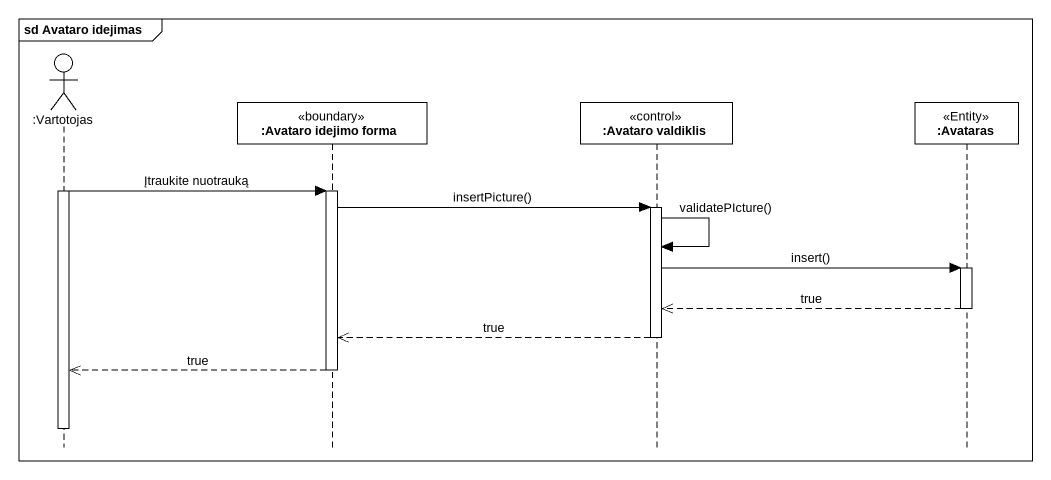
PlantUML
@startuml
mainframe sd Avataro idejimas
hide footbox
actor ":Vartotojas" as Vartotojas
participant ":Avataro idejimo forma" as Avataro_idejimo_forma <<boundary>>
participant ":Avataro valdiklis" as Avataro_valdiklis <<control>>
participant ":Avataras" as Avataras <<Entity>>

activate Vartotojas
Vartotojas -> Avataro_idejimo_forma : Įtraukite nuotrauką
activate Avataro_idejimo_forma
Avataro_idejimo_forma -> Avataro_valdiklis : insertPicture()
activate Avataro_valdiklis
Avataro_valdiklis -> Avataro_valdiklis : validatePIcture()
Avataro_valdiklis -> Avataras : insert()
activate Avataras
Avataras -->> Avataro_valdiklis : true
deactivate Avataras
Avataro_valdiklis -->> Avataro_idejimo_forma : true
deactivate Avataro_valdiklis
Avataro_idejimo_forma -->> Vartotojas : true
deactivate Avataro_idejimo_forma
deactivate Vartotojas
@enduml
